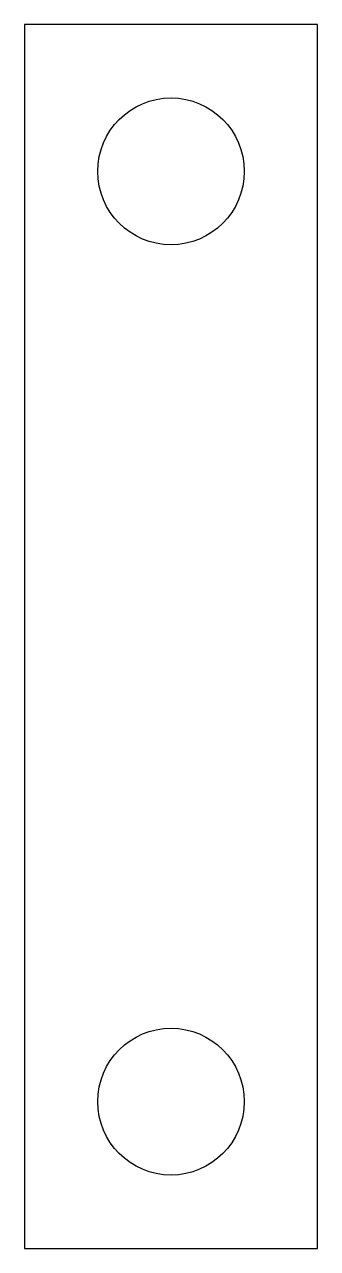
# Model space of a CAD drawing. Header units: millimetres. Extents: x -3 to 3, y -12.5 to 12.5.
import ezdxf

# ---------------------------------------------------------------- set-up
doc = ezdxf.new("R2010")
doc.units = ezdxf.units.MM

msp = doc.modelspace()

# ---------------------------------------------------------------- linework, layer by layer
msp.add_lwpolyline([(3, -12.5), (3, 12.5), (-3, 12.5), (-3, -12.5)], close=True)
for centre in [(0, 9.5), (0, -9.5)]:
    msp.add_circle(centre, 1.5)

doc.saveas('drawing.dxf')
